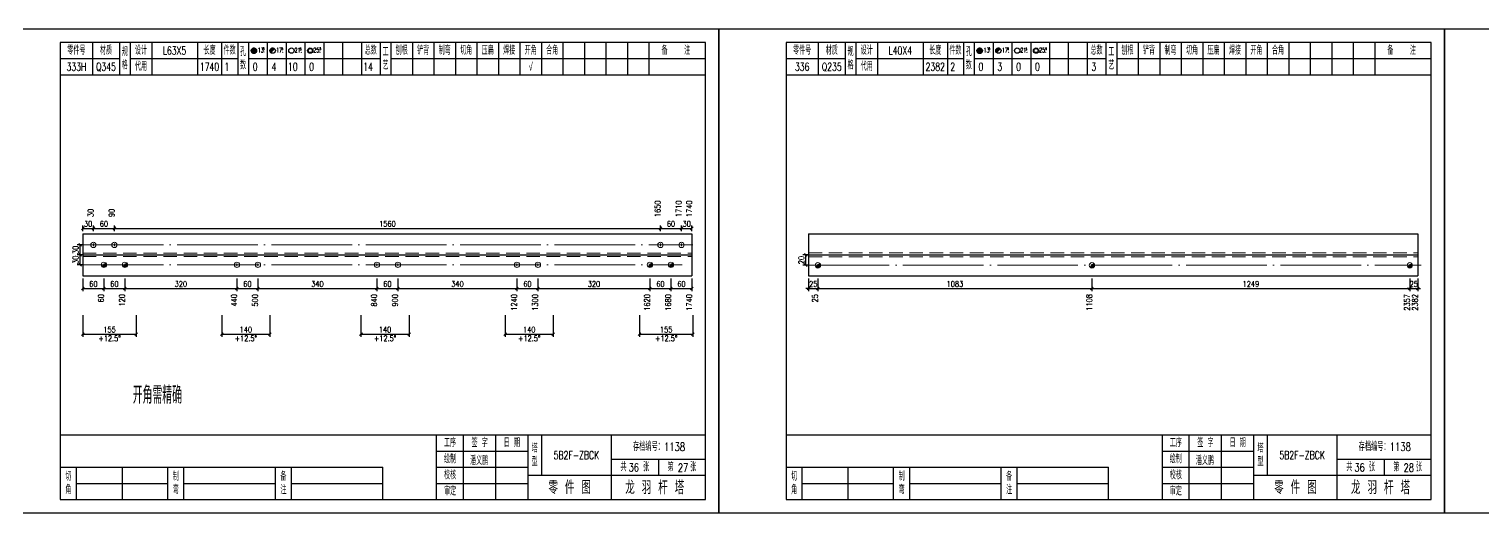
# Model space of a CAD drawing. Header units: millimetres. Extents: x 0 to 30240, y -10896 to -1348.
# Drawn here: x 7033 to 7574, y -2530 to -2350 of the extents above; entities that cross this region are included whole.
import ezdxf
from ezdxf.enums import TextEntityAlignment as Align

# ---------------------------------------------------------------- set-up
doc = ezdxf.new("R2010")
doc.units = ezdxf.units.MM
doc.header["$LTSCALE"] = 20
doc.header["$PDMODE"] = 1
doc.linetypes.add('DASHDOT2X', pattern=[1.75, 1.5, -0.125, 0, -0.125])
doc.linetypes.add('HIDDEN', pattern=[0.375, 0.25, -0.125])
for name, color, linetype, lineweight in [('1', 7, 'Continuous', 25), ('11', 3, 'Continuous', 13), ('2', 1, 'HIDDEN', 13), ('5', 1, 'Continuous', 13), ('7', 2, 'DASHDOT2X', 13)]:
    doc.layers.add(name, color=color, linetype=linetype, lineweight=lineweight)
doc.styles.get("Standard").update_dxf_attribs({"font": 'simplex', "width": 0.7, "bigfont": 'gbhzfs.shx'})
doc.styles.add('SYMBOL_TXT', font='txt.shx', dxfattribs={"width": 0.6})
doc.styles.add('TITLE_TXT', font='simplex.shx', dxfattribs={"width": 0.75, "height": 2.5, "bigfont": 'gbhzfs.shx'})
doc.dimstyles.get("Standard").update_dxf_attribs({"dimtxt": 2.1, "dimasz": 1, "dimexe": 1.05, "dimexo": 0, "dimgap": 0.63, "dimtad": 1, "dimzin": 0, "dimdsep": 46, "dimtxsty": 'standard', "dimblk": 'OBLIQUE', "dimblk1": 'OBLIQUE', "dimblk2": 'OBLIQUE', "dimcen": 0.09, "dimadec": 0, "dimazin": 0, "dimtfac": 1, "dimtdec": 1, "dimtix": 1, "dimtmove": 0, "dimatfit": 3, "dimfxl": 0, "dimtolj": 1, "dimtzin": 0, "dimarcsym": 0})
pattern_1 = [(0, (-3, 0), (0, 0.0125), [])]

# ---------------------------------------------------------------- blocks, each defined once
blk = doc.blocks.new('M12_HOLE')
h = blk.add_hatch()
h.set_pattern_fill('LINE', scale=0.1, style=0)
h.set_pattern_definition(pattern_1)
h.paths.add_polyline_path([(-5, 0, 1), (-1, 0, 1)])
at = {"color": 7}
blk.add_circle((-3, 0), 2, dxfattribs=at)
at = {"color": 7, "attachment_point": 1, "style": 'SYMBOL_TXT'}
for s, insert, char_height, width in [('13\\f??|b0|i0|c0|p54;.', (-0.1, 2.1), 3.5, 5.707), ('5', (3.7, 2.3), 1.8, 2.931)]:
    blk.add_mtext(s, dxfattribs=dict(at, insert=insert, char_height=char_height, width=width))
blk = doc.blocks.new('M16_HOLE')
h = blk.add_hatch()
h.set_pattern_fill('LINE', scale=0.1, style=0)
h.set_pattern_definition(pattern_1)
h.paths.add_polyline_path([(-1.6, 1.4, 0.668179), (-5, 0, 0.198912), (-4.4, -1.4)])
at = {"color": 7}
blk.add_circle((-3, 0), 2, dxfattribs=at)
at = {"color": 7, "attachment_point": 1, "style": 'SYMBOL_TXT'}
for s, insert, char_height, width in [('17.', (-0.4, 2.1), 3.5, 6.316), ('5', (3.6, 2.3), 1.8, 1.822)]:
    blk.add_mtext(s, dxfattribs=dict(at, insert=insert, char_height=char_height, width=width))
blk = doc.blocks.new('M20_HOLE')
at = {"color": 7}
blk.add_circle((-3, 0), 2, dxfattribs=at)
at = {"color": 7, "attachment_point": 1, "style": 'SYMBOL_TXT'}
for s, insert, char_height, width in [('21.', (-0.7, 2), 3.5, 6.074), ('5', (3.3, 2), 1.8, 1.458)]:
    blk.add_mtext(s, dxfattribs=dict(at, insert=insert, char_height=char_height, width=width))
blk = doc.blocks.new('M24_HOLE')
at = {"color": 7}
for radius in [2, 1.5]:
    blk.add_circle((-3, 0), radius, dxfattribs=at)
at = {"color": 7, "attachment_point": 1, "style": 'SYMBOL_TXT'}
for s, insert, char_height, width in [('25.', (-0.7, 2.1), 3.5, 2.429), ('5', (3.9, 2.3), 1.8, 1.944)]:
    blk.add_mtext(s, dxfattribs=dict(at, insert=insert, char_height=char_height, width=width))
blk = doc.blocks.new('JgCard')
for p, q in [((270, 180), (0, 180)), ((0, 180), (0, 0)), ((270, 0), (270, 180)), ((265, 175), (25, 175)), ((25, 175), (25, 5)), ((37, 175), (37, 163)), ((47, 175), (47, 163)), ((51, 175), (51, 163)), ((59, 175), (59, 163)), ((76, 175), (76, 163)), ((85, 175), (85, 163)), ((91, 175), (91, 163)), ((95, 175), (95, 163)), ((102, 175), (102, 163)), ((109, 175), (109, 163)), ((116, 175), (116, 163)), ((123, 175), (123, 163)), ((130, 175), (130, 163)), ((137, 175), (137, 163)), ((144, 175), (144, 163)), ((148, 175), (148, 163)), ((156, 175), (156, 163)), ((164, 175), (164, 163)), ((172, 175), (172, 163)), ((180, 175), (180, 163)), ((188, 175), (188, 163)), ((196, 175), (196, 163)), ((204, 175), (204, 163)), ((212, 175), (212, 163)), ((220, 175), (220, 163)), ((228, 175), (228, 163)), ((236, 175), (236, 163)), ((244, 175), (244, 163)), ((265, 5), (265, 175)), ((25, 169), (47, 169)), ((51, 169), (91, 169)), ((95, 169), (144, 169)), ((148, 169), (265, 169)), ((25, 163), (265, 163)), ((25, 29), (265, 29)), ((165, 5), (165, 29)), ((175, 5), (175, 29)), ((187, 5), (187, 29)), ((199, 5), (199, 29)), ((204, 29), (204, 14)), ((230, 5), (230, 29)), ((165, 23), (199, 23)), ((25, 17), (145, 17)), ((31, 5), (31, 17)), ((48, 17), (48, 5)), ((65, 5), (65, 17)), ((71, 5), (71, 17)), ((105, 5), (105, 17)), ((111, 5), (111, 17)), ((145, 5), (145, 17)), ((165, 17), (199, 17)), ((230, 20), (265, 20)), ((247.5, 20), (247.5, 14)), ((31, 11), (65, 11)), ((71, 11), (105, 11)), ((111, 11), (145, 11)), ((165, 11), (199, 11)), ((199, 14), (265, 14)), ((0, 0), (270, 0)), ((25, 5), (265, 5))]:
    blk.add_line(p, q)
blk.add_lwpolyline([(96.03, 171.99, -1), (98.03, 171.99, -1)], format="xyb", close=True)
blk.add_point((145, 96))
at = {"xscale": 0.5, "yscale": 0.5, "zscale": 0.5}
for name, p in [('M12_HOLE', (98.53, 171.99)), ('M16_HOLE', (105.5, 172)), ('M24_HOLE', (119.5, 172)), ('M20_HOLE', (112.5, 172))]:
    blk.add_blockref(name, p, dxfattribs=at)
at = {"style": 'TITLE_TXT', "width": 0.75}
for s, height, p in [('存档编号：1138', 3.076, (238.02, 23.07)), ('潘义鹏', 3, (177.45, 17.91)), ('龙 羽 杆 塔', 5, (235.17, 6.97))]:
    blk.add_text(s, height=height, dxfattribs=at).set_placement(p)
at = {"attachment_point": 5, "style": 'TITLE_TXT'}
for s, insert, char_height, width in [('零件号', (31, 172), 3, 15), ('材质', (42, 172), 3, 8), ('设计', (55, 172), 3, 8), ('长度', (80.5, 172), 3, 8), ('件数', (88, 172), 3, 6), ('总数', (140.5, 172), 3, 7), ('刨根', (152, 172), 3, 8), ('铲背', (160, 172), 3, 8), ('制弯', (168, 172), 3, 8), ('切角', (176, 172), 3, 8), ('压扁', (184, 172), 3, 8), ('焊接', (192, 172), 3, 8), ('开角', (200, 172), 3, 8), ('合角', (208, 172), 3, 8), ('备    注', (254, 172), 3, 22), ('规格', (49, 169), 3, 4), ('代用', (55, 166), 3, 8), ('孔数', (93, 169), 3, 4), ('工\\P艺', (146, 169), 3, 4), ('工序', (170, 26), 3, 10), ('签 字', (181, 26), 3, 12), ('日 期', (193, 26), 3, 12), ('绘制', (170, 20), 3, 10), ('塔\\P型', (201.5, 21.5), 3, 5), ('共    张', (238.75, 17), 3, 17.5), ('第    张', (256.25, 17), 3, 17.5), ('切\\P角', (28, 11), 3, 6), ('制\\P弯', (68, 11), 3, 6), ('备\\P注', (108, 11), 3, 6), ('校核', (170, 14), 3, 10), ('零 件 图', (214.5, 9.5), 5, 31), ('审定', (170, 8), 3, 10)]:
    blk.add_mtext(s, dxfattribs=dict(at, insert=insert, char_height=char_height, width=width))
blk = doc.blocks.new('M16')
for p, q in [((-0.71, -0.71), (0.71, 0.71)), ((-0.4, 0), (0.4, 0)), ((0, 0.4), (0, -0.4))]:
    blk.add_line(p, q)
blk.add_circle((0, 0), 1)
for radius in [0.8, 0.6, 0.4, 0.2]:
    blk.add_arc((0, 0), radius, 225, 45)
blk = doc.blocks.new('_Oblique')
at = {"color": 0, "linetype": 'ByBlock', "lineweight": -2}
blk.add_line((-0.5, -0.5), (0.5, 0.5), dxfattribs=at)
blk = doc.blocks.new('*D923')
at = {"layer": '11', "color": 0, "lineweight": -2}
for p, q in [((7323.4, -2443.27), (7323.4, -2448)), ((7326.84, -2443.27), (7326.84, -2448)), ((7323.4, -2446.95), (7322.4, -2446.95)), ((7323.4, -2446.95), (7326.84, -2446.95)), ((7326.84, -2446.95), (7327.84, -2446.95))]:
    blk.add_line(p, q, dxfattribs=at)
at = {"layer": 'Defpoints', "color": 0}
for p in [(7323.4, -2443.27), (7326.84, -2443.27), (7326.84, -2446.95)]:
    blk.add_point(p, dxfattribs=at)
at = {"layer": '11', "color": 0, "lineweight": -2}
blk.add_blockref('_Oblique', (7323.4, -2446.95), dxfattribs=at)
at = {"layer": '11', "color": 0, "lineweight": -2, "rotation": 180}
blk.add_blockref('_Oblique', (7326.84, -2446.95), dxfattribs=at)
at = {"layer": '11', "color": 0, "insert": (7325.12, -2445.27), "char_height": 2.1, "attachment_point": 5}
blk.add_mtext('\\A1;25', dxfattribs=at)
blk = doc.blocks.new('*D926')
at = {"layer": '11', "color": 0, "lineweight": -2}
for p, q in [((7547.06, -2443.27), (7547.06, -2448)), ((7550, -2443.27), (7550, -2448)), ((7547.06, -2446.95), (7546.06, -2446.95)), ((7547.06, -2446.95), (7550, -2446.95)), ((7550, -2446.95), (7551, -2446.95))]:
    blk.add_line(p, q, dxfattribs=at)
at = {"layer": 'Defpoints', "color": 0}
for p in [(7547.06, -2443.27), (7550, -2443.27), (7550, -2446.95)]:
    blk.add_point(p, dxfattribs=at)
at = {"layer": '11', "color": 0, "lineweight": -2}
blk.add_blockref('_Oblique', (7547.06, -2446.95), dxfattribs=at)
at = {"layer": '11', "color": 0, "lineweight": -2, "rotation": 180}
blk.add_blockref('_Oblique', (7550, -2446.95), dxfattribs=at)
at = {"layer": '11', "color": 0, "insert": (7548.53, -2445.27), "char_height": 2.1, "attachment_point": 5}
blk.add_mtext('\\A1;25', dxfattribs=at)
blk = doc.blocks.new('M20')
for p, q in [((-0.5, 0), (0.5, 0)), ((0, -0.5), (0, 0.5))]:
    blk.add_line(p, q)
blk.add_circle((0, 0), 1)

msp = doc.modelspace()

# ---------------------------------------------------------------- linework, layer by layer
at = {"layer": '1'}
for p, q in [((7053.4, -2426.685), (7280, -2426.685)), ((7053.4, -2426.685), (7053.4, -2442.225)), ((7280, -2426.685), (7280, -2442.225)), ((7323.4, -2426.685), (7323.4, -2442.225)), ((7323.4, -2426.685), (7550, -2426.685)), ((7550, -2426.685), (7550, -2442.225)), ((7053.4, -2434.455), (7280, -2434.455)), ((7323.4, -2434.455), (7550, -2434.455)), ((7053.4, -2442.225), (7280, -2442.225)), ((7323.4, -2442.225), (7550, -2442.225))]:
    msp.add_line(p, q, dxfattribs=at)
at = {"layer": '2'}
for p, q in [((7053.4, -2433.838), (7280, -2433.838)), ((7323.4, -2433.678), (7550, -2433.678)), ((7053.4, -2435.071), (7280, -2435.071)), ((7323.4, -2435.232), (7550, -2435.232))]:
    msp.add_line(p, q, dxfattribs=at)
at = {"layer": '7'}
for p, q in [((7053.4, -2430.755), (7280.293, -2430.755)), ((7053.4, -2438.155), (7276.386, -2438.155)), ((7323.4, -2438.34), (7551.26, -2438.34))]:
    msp.add_line(p, q, dxfattribs=at)

# ---------------------------------------------------------------- block references
at = {"layer": '1'}
for p in [(7020, -2530.455), (7290, -2530.455), (7560, -2530.455)]:
    msp.add_blockref('JgCard', p, dxfattribs=at)
at = {"layer": '5'}
for name, p in [('M20', (7057.307, -2430.755)), ('M20', (7065.121, -2430.755)), ('M20', (7268.279, -2430.755)), ('M20', (7276.093, -2430.755)), ('M16', (7061.214, -2438.155)), ('M16', (7069.028, -2438.155)), ('M20', (7110.701, -2438.155)), ('M20', (7118.515, -2438.155)), ('M20', (7162.793, -2438.155)), ('M20', (7170.607, -2438.155)), ('M20', (7214.885, -2438.155)), ('M20', (7222.699, -2438.155)), ('M16', (7264.372, -2438.155)), ('M16', (7272.186, -2438.155)), ('M16', (7326.84, -2438.34)), ('M16', (7428.81, -2438.34)), ('M16', (7547.06, -2438.34))]:
    msp.add_blockref(name, p, dxfattribs=at)

# ---------------------------------------------------------------- texts
at = {"style": 'TITLE_TXT', "width": 0.75}
for s, p in [('36', (7256.438, -2515.024)), ('27', (7274.744, -2515.114)), ('36', (7526.438, -2515.024)), ('28', (7544.744, -2515.114))]:
    msp.add_text(s, height=3, dxfattribs=at).set_placement(p)
at = {"layer": '1', "width": 0.7}
for s, height, p in [('L63X5', 3, (7087.5, -2358.455)), ('L40X4', 3, (7357.5, -2358.455)), ('333H', 3, (7051, -2364.455)), ('Q345', 3, (7062, -2364.455)), ('1740', 3, (7100.5, -2364.455)), ('1', 3, (7107, -2364.455)), ('0', 3, (7117.5, -2364.455)), ('4', 3, (7124.5, -2364.455)), ('10', 3, (7131.5, -2364.455)), ('0', 3, (7138.5, -2364.455)), ('14', 3, (7159.5, -2364.455)), ('√', 3, (7220, -2364.455)), ('336', 3, (7321, -2364.455)), ('Q235', 3, (7332, -2364.455)), ('2382', 3, (7370.5, -2364.455)), ('2', 3, (7377, -2364.455)), ('0', 3, (7387.5, -2364.455)), ('3', 3, (7394.5, -2364.455)), ('0', 3, (7401.5, -2364.455)), ('0', 3, (7408.5, -2364.455)), ('3', 3, (7429.5, -2364.455)), ('开角需精确', 6.5365, (7081.108, -2486.562))]:
    msp.add_text(s, height=height, dxfattribs=at).set_placement(p, align=Align.MIDDLE_CENTER)
for s, p in [('1650', (7268.279, -2420.385)), ('1710', (7276.093, -2420.385)), ('1740', (7280, -2420.385)), ('30', (7057.307, -2420.385)), ('90', (7065.121, -2420.385))]:
    msp.add_text(s, height=2.1, rotation=90, dxfattribs=at).set_placement(p)
for s, p in [('60', (7061.214, -2449.05)), ('120', (7069.028, -2449.05)), ('440', (7110.701, -2449.05)), ('500', (7118.515, -2449.05)), ('840', (7162.793, -2449.05)), ('900', (7170.607, -2449.05)), ('1240', (7214.885, -2449.05)), ('1300', (7222.699, -2449.05)), ('1620', (7264.372, -2449.05)), ('1680', (7272.186, -2449.05)), ('1740', (7280, -2449.05)), ('25', (7326.84, -2449.05)), ('1108', (7428.85, -2449.05)), ('2357', (7547.05, -2449.05)), ('2382', (7550, -2449.05))]:
    msp.add_text(s, height=2.1, rotation=90, dxfattribs=at).set_placement(p, align=Align.RIGHT)
for p in [(7063.331, -2464.472), (7114.028, -2464.472), (7165.815, -2464.472), (7219.451, -2464.472), (7270.411, -2464.472)]:
    msp.add_text('+12.5°', height=2.1, dxfattribs=at).set_placement(p, align=Align.TOP_CENTER)
at = {"layer": '1', "char_height": 3, "width": 26, "attachment_point": 5}
for insert in [(7237, -2508.955), (7507, -2508.955)]:
    msp.add_mtext('5B2F-ZBCK', dxfattribs=dict(at, insert=insert))

# ---------------------------------------------------------------- dimensions: what is measured, and where the dimension line sits
at = {"layer": '1'}
for base, p1, p2, text in [((7052.35, -2430.755), (7053.35, -2434.455), (7053.35, -2430.755), '30'), ((7052.35, -2434.455), (7053.35, -2438.155), (7053.35, -2434.455), '30'), ((7322.35, -2434.455), (7323.35, -2438.34), (7323.35, -2434.455), '20')]:
    msp.add_linear_dim(base=base, p1=p1, p2=p2, angle=90, text=text, dimstyle='standard', dxfattribs=at).render()
for base, p1, p2, text in [((7073.237, -2463.947), (7053.426, -2456.947), (7073.237, -2456.947), '155'), ((7122.975, -2463.947), (7105.081, -2456.947), (7122.975, -2456.947), '140'), ((7174.762, -2463.947), (7156.867, -2456.947), (7174.762, -2456.947), '140'), ((7228.398, -2463.947), (7210.504, -2456.947), (7228.398, -2456.947), '140'), ((7280.317, -2463.947), (7260.505, -2456.947), (7280.317, -2456.947), '155')]:
    msp.add_linear_dim(base=base, p1=p1, p2=p2, text=text, dimstyle='standard', dxfattribs=at).render()
at = {"layer": '11'}
for base, p1, p2, text in [((7057.307, -2424.585), (7053.4, -2425.635), (7057.307, -2425.635), '30'), ((7065.121, -2424.585), (7057.307, -2425.635), (7065.121, -2425.635), '60'), ((7268.279, -2424.585), (7065.121, -2425.635), (7268.279, -2425.635), '1560'), ((7276.093, -2424.585), (7268.279, -2425.635), (7276.093, -2425.635), '60'), ((7280, -2424.585), (7276.093, -2425.635), (7280, -2425.635), '30'), ((7061.214, -2446.95), (7053.4, -2443.275), (7061.214, -2443.275), '60'), ((7069.028, -2446.95), (7061.214, -2443.275), (7069.028, -2443.275), '60'), ((7110.701, -2446.95), (7069.028, -2443.275), (7110.701, -2443.275), '320'), ((7118.515, -2446.95), (7110.701, -2443.275), (7118.515, -2443.275), '60'), ((7162.793, -2446.95), (7118.515, -2443.275), (7162.793, -2443.275), '340'), ((7170.607, -2446.95), (7162.793, -2443.275), (7170.607, -2443.275), '60'), ((7214.885, -2446.95), (7170.607, -2443.275), (7214.885, -2443.275), '340'), ((7222.699, -2446.95), (7214.885, -2443.275), (7222.699, -2443.275), '60'), ((7264.372, -2446.95), (7222.699, -2443.275), (7264.372, -2443.275), '320'), ((7272.186, -2446.95), (7264.372, -2443.275), (7272.186, -2443.275), '60'), ((7280, -2446.95), (7272.186, -2443.275), (7280, -2443.275), '60'), ((7428.81, -2446.95), (7326.84, -2443.275), (7428.81, -2443.275), '1083'), ((7547.06, -2446.95), (7428.81, -2443.275), (7547.06, -2443.275), '1249')]:
    msp.add_linear_dim(base=base, p1=p1, p2=p2, text=text, dimstyle='standard', dxfattribs=at).render()
for base, p1, p2, picture, middle in [((7326.84, -2446.95), (7323.4, -2443.275), (7326.84, -2443.275), '*D923', (7325.12, -2445.27)), ((7550, -2446.95), (7547.06, -2443.275), (7550, -2443.275), '*D926', (7548.53, -2445.27))]:
    dim = msp.add_linear_dim(base=base, p1=p1, p2=p2, text='25', dimstyle='standard', dxfattribs=at)
    dim.commit()
    dim.dimension.update_dxf_attribs({"geometry": picture, "text_midpoint": middle})

doc.saveas('drawing.dxf')
